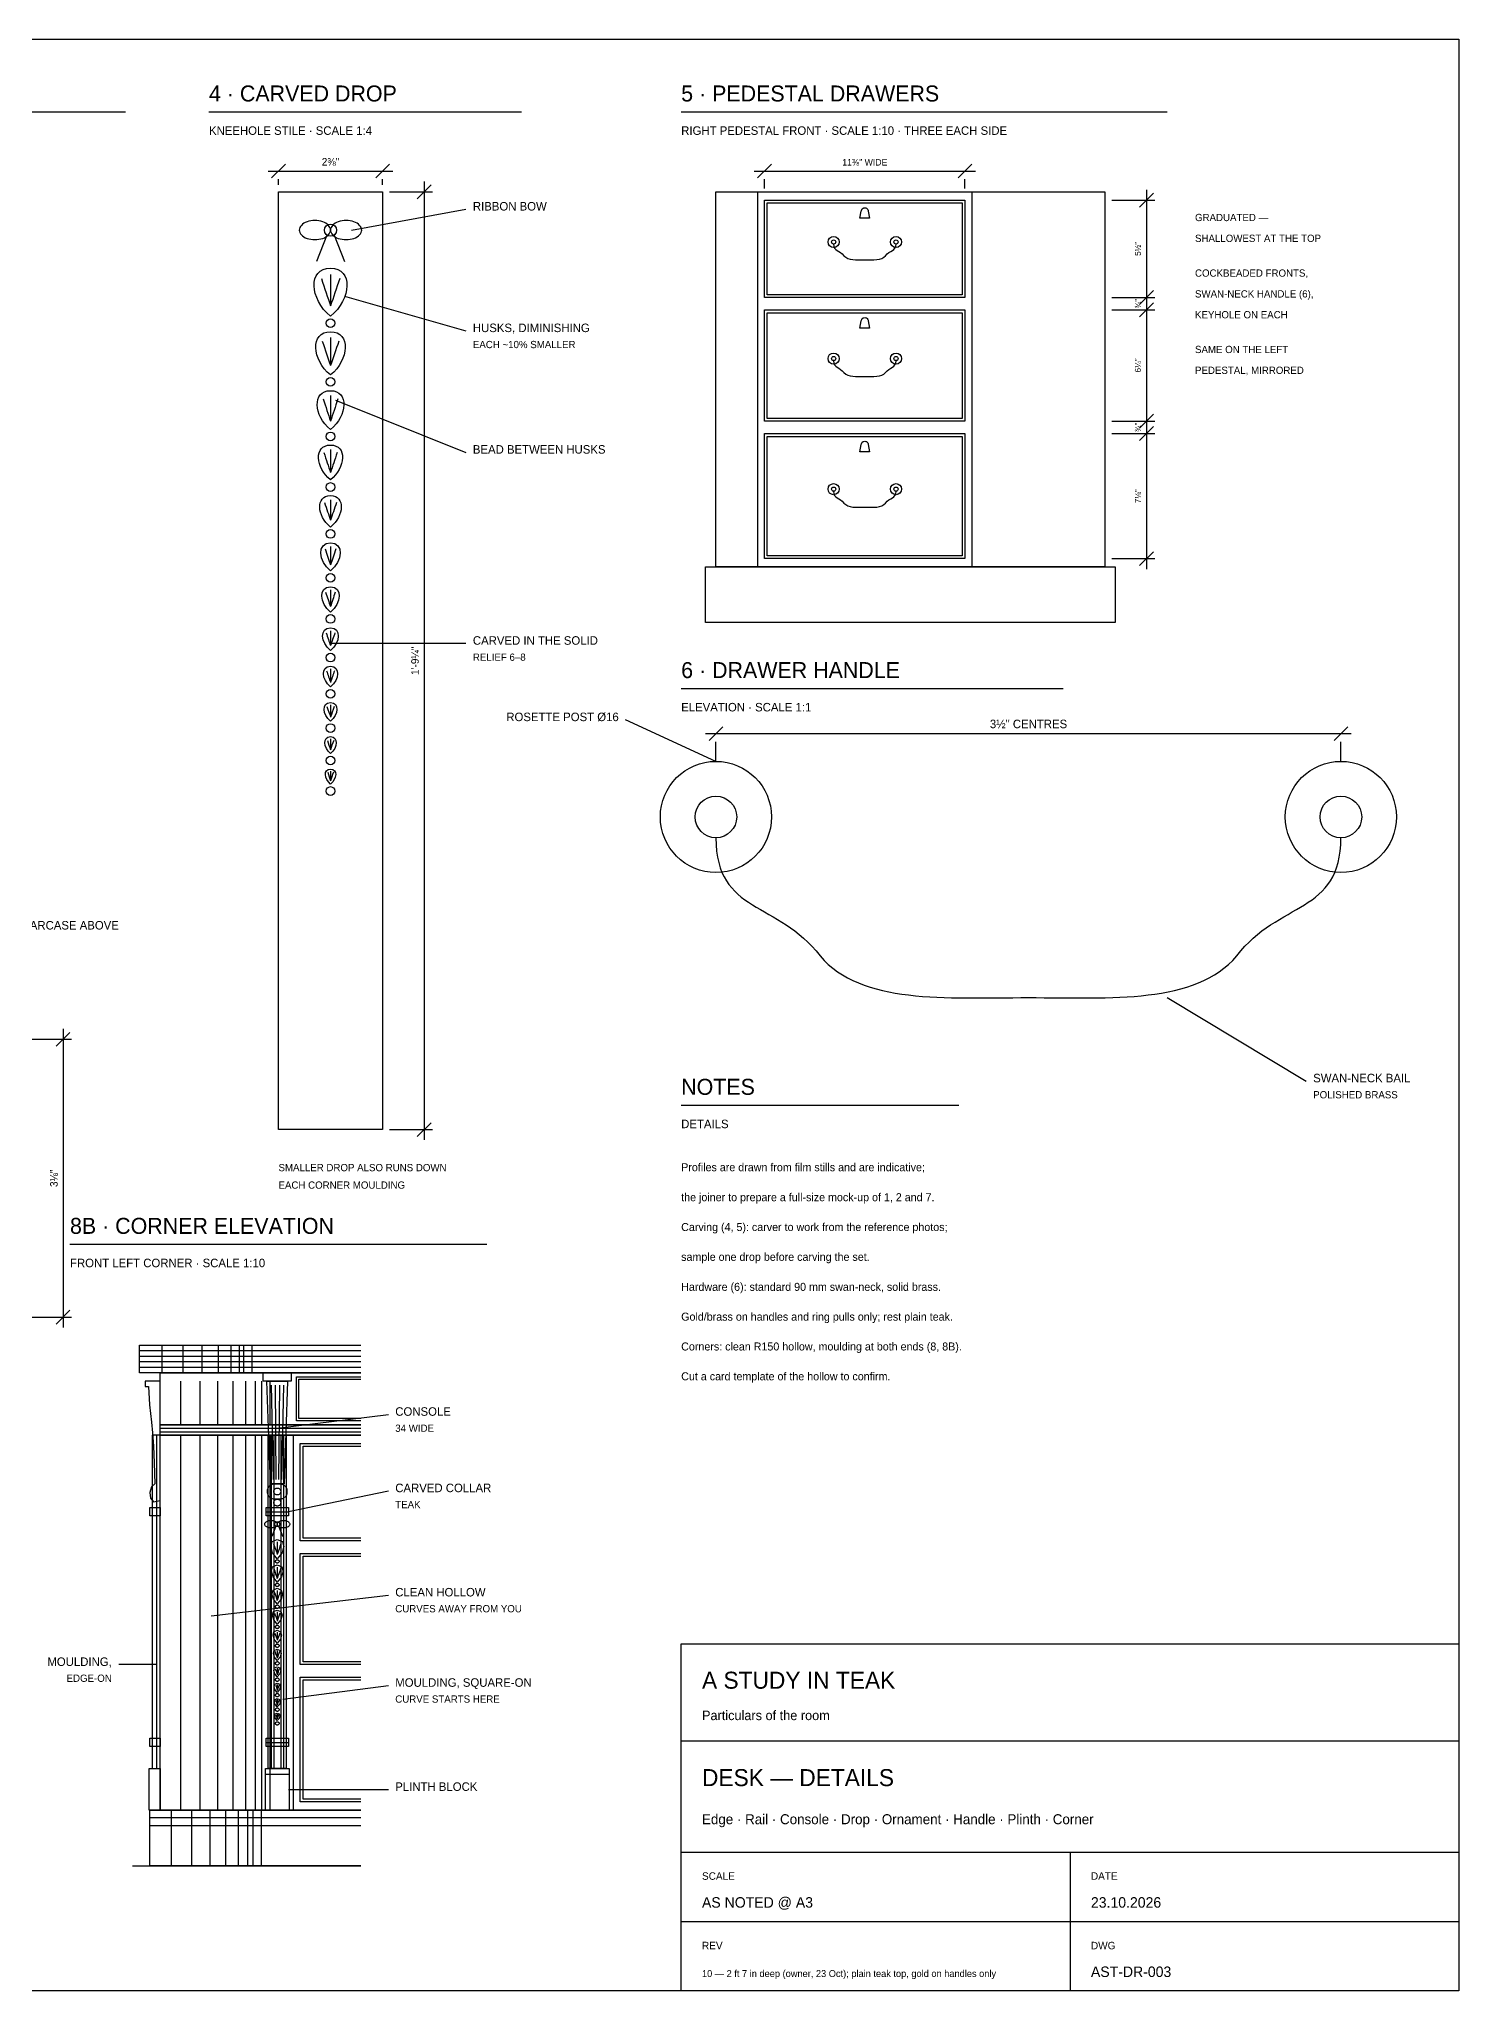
# Model space of a CAD drawing. Header units: inches. Extents: x 0.3 to 16.2, y 0.3 to 11.4.
# Drawn here: x 8.17 to 16.22, y 0.31 to 11.38 of the extents above; entities that cross this region are included whole.
import ezdxf
from ezdxf.enums import TextEntityAlignment as Align

# ---------------------------------------------------------------- set-up
doc = ezdxf.new("R2010")
doc.units = ezdxf.units.IN
doc.header["$LTSCALE"] = 0.009843
doc.header["$MEASUREMENT"] = 0
for name, color, linetype in [('DIMENSIONS', 1, 'Continuous'), ('GEOMETRY', 7, 'Continuous'), ('TEXT', 7, 'Continuous')]:
    doc.layers.add(name, color=color, linetype=linetype)

msp = doc.modelspace()

# ---------------------------------------------------------------- linework, layer by layer
at = {"layer": 'DIMENSIONS'}
for p, q in [((9.469, 10.63), (10.177, 10.63)), ((9.488, 10.591), (9.567, 10.669)), ((10.079, 10.591), (10.157, 10.669)), ((12.224, 10.63), (13.479, 10.63)), ((12.244, 10.591), (12.323, 10.669)), ((13.381, 10.591), (13.459, 10.669)), ((9.528, 10.551), (9.528, 10.583)), ((10.118, 10.551), (10.118, 10.583)), ((10.157, 10.512), (10.402, 10.512)), ((10.315, 10.472), (10.394, 10.551)), ((10.354, 10.571), (10.354, 5.138)), ((12.283, 10.531), (12.283, 10.583)), ((13.42, 10.531), (13.42, 10.583)), ((14.449, 10.524), (14.449, 8.374)), ((14.252, 10.465), (14.496, 10.465)), ((14.409, 10.425), (14.488, 10.504)), ((14.252, 9.913), (14.496, 9.913)), ((14.409, 9.874), (14.488, 9.953)), ((14.409, 9.803), (14.488, 9.882)), ((14.252, 9.843), (14.496, 9.843)), ((14.252, 9.213), (14.496, 9.213)), ((14.409, 9.173), (14.488, 9.252)), ((14.252, 9.142), (14.496, 9.142)), ((14.409, 9.102), (14.488, 9.181)), ((14.252, 8.433), (14.496, 8.433)), ((14.409, 8.394), (14.488, 8.472)), ((11.949, 7.441), (15.61, 7.441)), ((11.969, 7.402), (12.047, 7.48)), ((15.512, 7.402), (15.591, 7.48)), ((12.008, 7.283), (12.008, 7.394)), ((15.551, 7.283), (15.551, 7.394)), ((8.307, 5.768), (8.307, 4.075)), ((8.11, 5.709), (8.354, 5.709)), ((8.268, 5.669), (8.346, 5.748)), ((10.315, 5.157), (10.394, 5.236)), ((10.157, 5.197), (10.402, 5.197)), ((8.11, 4.134), (8.354, 4.134)), ((8.268, 4.094), (8.346, 4.173))]:
    msp.add_line(p, q, dxfattribs=at)
at = {"layer": 'GEOMETRY'}
for p, q in [((5.906, 10.965), (8.661, 10.965)), ((9.134, 10.965), (10.906, 10.965)), ((11.811, 10.965), (14.567, 10.965)), ((12.244, 10.512), (12.244, 8.386)), ((13.459, 10.512), (13.459, 8.386)), ((9.941, 10.295), (10.591, 10.413)), ((9.902, 9.921), (10.591, 9.724)), ((9.852, 9.331), (10.591, 9.035)), ((9.823, 7.953), (10.591, 7.953)), ((11.811, 7.697), (13.976, 7.697)), ((12.008, 7.283), (11.496, 7.52)), ((14.567, 5.945), (15.354, 5.472)), ((11.811, 5.335), (13.386, 5.335)), ((8.346, 4.547), (10.709, 4.547)), ((9.521, 3.504), (10.151, 3.583)), ((9.576, 3.031), (10.151, 3.15)), ((9.146, 2.441), (10.151, 2.559)), ((8.835, 2.165), (8.622, 2.165)), ((9.552, 1.969), (10.151, 2.047)), ((11.811, 1.732), (16.22, 1.732)), ((9.584, 1.457), (10.151, 1.457)), ((8.701, 1.024), (9.994, 1.024)), ((11.811, 1.102), (16.22, 1.102)), ((14.016, 1.102), (14.016, 0.315)), ((11.811, 0.709), (16.22, 0.709))]:
    msp.add_line(p, q, dxfattribs=at)
for points in [[(0.315, 11.378), (16.22, 11.378), (16.22, 0.315), (0.315, 0.315), (0.315, 11.378)], [(9.528, 10.512), (10.118, 10.512), (10.118, 5.197), (9.528, 5.197), (9.528, 10.512)], [(12.008, 10.512), (14.213, 10.512), (14.213, 8.386), (12.008, 8.386), (12.008, 10.512)], [(12.283, 10.465), (13.42, 10.465), (13.42, 9.913), (12.283, 9.913), (12.283, 10.465)], [(12.299, 10.449), (13.404, 10.449), (13.404, 9.929), (12.299, 9.929), (12.299, 10.449)], [(12.871, 10.402), (12.879, 10.362), (12.824, 10.362), (12.832, 10.402)], [(9.803, 10.266), (9.744, 10.118)], [(9.843, 10.266), (9.902, 10.118)], [(9.823, 10.043), (9.823, 9.866)], [(12.283, 9.843), (13.42, 9.843), (13.42, 9.213), (12.283, 9.213), (12.283, 9.843)], [(12.299, 9.827), (13.404, 9.827), (13.404, 9.228), (12.299, 9.228), (12.299, 9.827)], [(12.871, 9.78), (12.879, 9.74), (12.824, 9.74), (12.832, 9.78)], [(9.823, 9.687), (9.823, 9.527)], [(9.823, 9.357), (9.823, 9.213)], [(12.283, 9.142), (13.42, 9.142), (13.42, 8.433), (12.283, 8.433), (12.283, 9.142)], [(12.299, 9.126), (13.404, 9.126), (13.404, 8.449), (12.299, 8.449), (12.299, 9.126)], [(12.871, 9.079), (12.879, 9.039), (12.824, 9.039), (12.832, 9.079)], [(9.823, 9.051), (9.823, 8.922)], [(9.823, 8.767), (9.823, 8.651)], [(9.823, 8.502), (9.823, 8.398)], [(11.949, 8.386), (14.272, 8.386), (14.272, 8.071), (11.949, 8.071), (11.949, 8.386)], [(9.823, 8.256), (9.823, 8.161)], [(9.823, 8.024), (9.823, 7.94)], [(9.823, 7.808), (9.823, 7.731)], [(9.823, 7.604), (9.823, 7.535)], [(9.823, 7.411), (9.823, 7.349)], [(9.823, 7.229), (9.823, 7.174)], [(8.74, 3.976), (9.994, 3.976)], [(9.994, 3.819), (8.74, 3.819), (8.74, 3.976)], [(8.74, 3.945), (9.994, 3.945)], [(8.74, 3.913), (9.994, 3.913)], [(8.74, 3.882), (9.994, 3.882)], [(8.867, 3.976), (8.867, 3.819)], [(8.986, 3.976), (8.986, 3.819)], [(9.094, 3.976), (9.094, 3.819)], [(9.186, 3.976), (9.186, 3.819)], [(9.258, 3.976), (9.258, 3.819)], [(9.306, 3.976), (9.306, 3.819)], [(9.329, 3.976), (9.329, 3.819)], [(9.376, 3.976), (9.376, 3.819)], [(8.74, 3.85), (9.994, 3.85)], [(8.858, 3.772), (8.772, 3.772), (8.772, 3.74), (8.791, 3.74), (8.796, 3.637), (8.808, 3.538), (8.814, 3.478), (8.82, 3.402), (8.824, 3.308), (8.827, 3.189), (8.808, 3.172), (8.799, 3.141), (8.802, 3.108), (8.819, 3.087), (8.858, 3.094)], [(8.858, 3.819), (9.994, 3.819)], [(9.994, 3.524), (8.858, 3.524), (8.858, 3.819)], [(8.972, 3.772), (8.972, 3.524)], [(9.082, 3.772), (9.082, 3.524)], [(9.182, 3.772), (9.182, 3.524)], [(9.269, 3.772), (9.269, 3.524)], [(9.341, 3.772), (9.341, 3.524)], [(9.396, 3.772), (9.396, 3.524)], [(9.432, 3.772), (9.432, 3.524)], [(9.442, 3.819), (9.6, 3.819), (9.6, 3.772), (9.442, 3.772), (9.442, 3.819)], [(9.462, 3.772), (9.58, 3.772), (9.56, 3.189), (9.482, 3.189), (9.462, 3.772)], [(9.478, 3.772), (9.478, 3.524)], [(9.631, 3.795), (9.994, 3.795)], [(9.994, 3.547), (9.631, 3.547), (9.631, 3.795)], [(9.643, 3.783), (9.994, 3.783)], [(9.994, 3.559), (9.643, 3.559), (9.643, 3.783)], [(9.486, 3.748), (9.497, 3.213)], [(9.509, 3.748), (9.513, 3.213)], [(9.533, 3.748), (9.529, 3.213)], [(9.556, 3.748), (9.545, 3.213)], [(8.858, 3.465), (8.811, 3.465), (8.811, 1.575), (8.858, 1.575)], [(8.837, 3.465), (8.837, 1.575)], [(8.858, 3.524), (9.994, 3.524)], [(9.994, 3.465), (8.858, 3.465), (8.858, 3.524)], [(8.858, 3.504), (9.994, 3.504)], [(8.858, 3.484), (9.994, 3.484)], [(8.858, 3.465), (9.994, 3.465)], [(9.994, 1.339), (8.858, 1.339), (8.858, 3.465)], [(8.972, 3.465), (8.972, 1.339)], [(9.082, 3.465), (9.082, 1.339)], [(9.182, 3.465), (9.182, 1.339)], [(9.269, 3.465), (9.269, 1.339)], [(9.341, 3.465), (9.341, 1.339)], [(9.396, 3.465), (9.396, 1.339)], [(9.432, 3.465), (9.432, 1.339)], [(9.47, 3.465), (9.572, 3.465), (9.572, 1.575), (9.47, 1.575), (9.47, 3.465)], [(9.478, 3.465), (9.478, 1.339)], [(9.486, 3.465), (9.486, 1.575)], [(9.502, 3.465), (9.502, 1.575)], [(9.541, 3.465), (9.541, 1.575)], [(9.556, 3.465), (9.556, 1.575)], [(9.612, 3.465), (9.612, 1.339)], [(9.651, 3.417), (9.994, 3.417)], [(9.994, 2.866), (9.651, 2.866), (9.651, 3.417)], [(9.667, 3.402), (9.994, 3.402)], [(9.994, 2.882), (9.667, 2.882), (9.667, 3.402)], [(9.505, 3.189), (9.537, 3.189), (9.542, 3.189), (9.547, 3.188), (9.552, 3.186), (9.556, 3.184), (9.561, 3.181), (9.565, 3.177), (9.568, 3.174), (9.571, 3.169), (9.573, 3.165), (9.575, 3.16), (9.576, 3.155), (9.576, 3.15), (9.576, 3.142), (9.576, 3.137), (9.575, 3.132), (9.573, 3.127), (9.571, 3.122), (9.568, 3.118), (9.565, 3.114), (9.561, 3.111), (9.556, 3.108), (9.552, 3.105), (9.547, 3.104), (9.542, 3.103), (9.537, 3.102), (9.505, 3.102), (9.5, 3.103), (9.495, 3.104), (9.49, 3.105), (9.486, 3.108), (9.481, 3.111), (9.477, 3.114), (9.474, 3.118), (9.471, 3.122), (9.469, 3.127), (9.467, 3.132), (9.466, 3.137), (9.466, 3.142), (9.466, 3.15), (9.466, 3.155), (9.467, 3.16), (9.469, 3.165), (9.471, 3.169), (9.474, 3.174), (9.477, 3.177), (9.481, 3.181), (9.486, 3.184), (9.49, 3.186), (9.495, 3.188), (9.5, 3.189), (9.505, 3.189)], [(9.541, 3.146), (9.541, 3.143), (9.54, 3.141), (9.539, 3.138), (9.538, 3.136), (9.537, 3.134), (9.535, 3.132), (9.533, 3.13), (9.531, 3.129), (9.529, 3.127), (9.526, 3.127), (9.524, 3.126), (9.521, 3.126), (9.518, 3.126), (9.516, 3.127), (9.514, 3.127), (9.511, 3.129), (9.509, 3.13), (9.507, 3.132), (9.505, 3.134), (9.504, 3.136), (9.503, 3.138), (9.502, 3.141), (9.502, 3.143), (9.501, 3.146), (9.502, 3.148), (9.502, 3.151), (9.503, 3.153), (9.504, 3.156), (9.505, 3.158), (9.507, 3.16), (9.509, 3.161), (9.511, 3.163), (9.514, 3.164), (9.516, 3.165), (9.518, 3.165), (9.521, 3.165), (9.524, 3.165), (9.526, 3.165), (9.529, 3.164), (9.531, 3.163), (9.533, 3.161), (9.535, 3.16), (9.537, 3.158), (9.538, 3.156), (9.539, 3.153), (9.54, 3.151), (9.541, 3.148), (9.541, 3.146)], [(9.541, 3.083), (9.541, 3.08), (9.54, 3.078), (9.539, 3.075), (9.538, 3.073), (9.537, 3.071), (9.535, 3.069), (9.533, 3.067), (9.531, 3.066), (9.529, 3.064), (9.526, 3.064), (9.524, 3.063), (9.521, 3.063), (9.518, 3.063), (9.516, 3.064), (9.514, 3.064), (9.511, 3.066), (9.509, 3.067), (9.507, 3.069), (9.505, 3.071), (9.504, 3.073), (9.503, 3.075), (9.502, 3.078), (9.502, 3.08), (9.501, 3.083), (9.502, 3.085), (9.502, 3.088), (9.503, 3.09), (9.504, 3.093), (9.505, 3.095), (9.507, 3.097), (9.509, 3.098), (9.511, 3.1), (9.514, 3.101), (9.516, 3.102), (9.518, 3.102), (9.521, 3.102), (9.524, 3.102), (9.526, 3.102), (9.529, 3.101), (9.531, 3.1), (9.533, 3.098), (9.535, 3.097), (9.537, 3.095), (9.538, 3.093), (9.539, 3.09), (9.54, 3.088), (9.541, 3.085), (9.541, 3.083)], [(8.799, 3.055), (8.858, 3.055), (8.858, 3.008), (8.799, 3.008), (8.799, 3.055)], [(9.458, 3.055), (9.584, 3.055), (9.584, 3.008), (9.458, 3.008), (9.458, 3.055)], [(9.458, 3.031), (9.584, 3.031)], [(9.521, 2.961), (9.521, 2.958), (9.52, 2.955), (9.518, 2.952), (9.516, 2.95), (9.514, 2.947), (9.511, 2.945), (9.507, 2.943), (9.503, 2.942), (9.499, 2.941), (9.495, 2.94), (9.49, 2.939), (9.486, 2.939), (9.481, 2.939), (9.476, 2.94), (9.472, 2.941), (9.468, 2.942), (9.464, 2.943), (9.461, 2.945), (9.458, 2.947), (9.455, 2.95), (9.453, 2.952), (9.451, 2.955), (9.451, 2.958), (9.45, 2.961), (9.451, 2.963), (9.451, 2.966), (9.453, 2.969), (9.455, 2.971), (9.458, 2.974), (9.461, 2.976), (9.464, 2.978), (9.468, 2.979), (9.472, 2.981), (9.476, 2.982), (9.481, 2.982), (9.486, 2.982), (9.49, 2.982), (9.495, 2.982), (9.499, 2.981), (9.503, 2.979), (9.507, 2.978), (9.511, 2.976), (9.514, 2.974), (9.516, 2.971), (9.518, 2.969), (9.52, 2.966), (9.521, 2.963), (9.521, 2.961)], [(9.513, 2.949), (9.49, 2.89)], [(9.535, 2.961), (9.535, 2.959), (9.534, 2.957), (9.534, 2.955), (9.533, 2.954), (9.532, 2.952), (9.531, 2.951), (9.529, 2.95), (9.528, 2.949), (9.526, 2.948), (9.525, 2.947), (9.523, 2.947), (9.521, 2.947), (9.519, 2.947), (9.517, 2.947), (9.516, 2.948), (9.514, 2.949), (9.513, 2.95), (9.511, 2.951), (9.51, 2.952), (9.509, 2.954), (9.508, 2.955), (9.508, 2.957), (9.507, 2.959), (9.507, 2.961), (9.507, 2.962), (9.508, 2.964), (9.508, 2.966), (9.509, 2.968), (9.51, 2.969), (9.511, 2.97), (9.513, 2.972), (9.514, 2.973), (9.516, 2.973), (9.517, 2.974), (9.519, 2.974), (9.521, 2.974), (9.523, 2.974), (9.525, 2.974), (9.526, 2.973), (9.528, 2.973), (9.529, 2.972), (9.531, 2.97), (9.532, 2.969), (9.533, 2.968), (9.534, 2.966), (9.534, 2.964), (9.535, 2.962), (9.535, 2.961)], [(9.592, 2.961), (9.592, 2.958), (9.591, 2.955), (9.589, 2.952), (9.587, 2.95), (9.585, 2.947), (9.582, 2.945), (9.578, 2.943), (9.574, 2.942), (9.57, 2.941), (9.566, 2.94), (9.561, 2.939), (9.556, 2.939), (9.552, 2.939), (9.547, 2.94), (9.543, 2.941), (9.539, 2.942), (9.535, 2.943), (9.531, 2.945), (9.528, 2.947), (9.526, 2.95), (9.524, 2.952), (9.522, 2.955), (9.521, 2.958), (9.521, 2.961), (9.521, 2.963), (9.522, 2.966), (9.524, 2.969), (9.526, 2.971), (9.528, 2.974), (9.531, 2.976), (9.535, 2.978), (9.539, 2.979), (9.543, 2.981), (9.547, 2.982), (9.552, 2.982), (9.556, 2.982), (9.561, 2.982), (9.566, 2.982), (9.57, 2.981), (9.574, 2.979), (9.578, 2.978), (9.582, 2.976), (9.585, 2.974), (9.587, 2.971), (9.589, 2.969), (9.591, 2.966), (9.592, 2.963), (9.592, 2.961)], [(9.529, 2.949), (9.553, 2.89)], [(9.521, 2.874), (9.55, 2.862), (9.558, 2.834), (9.548, 2.798), (9.521, 2.765), (9.494, 2.798), (9.484, 2.834), (9.492, 2.862), (9.521, 2.874)], [(9.5, 2.85), (9.506, 2.834), (9.511, 2.819), (9.516, 2.803), (9.521, 2.789)], [(9.521, 2.86), (9.521, 2.789)], [(9.542, 2.85), (9.536, 2.834), (9.531, 2.819), (9.526, 2.803), (9.521, 2.789)], [(9.651, 2.795), (9.994, 2.795)], [(9.994, 2.165), (9.651, 2.165), (9.651, 2.795)], [(9.667, 2.78), (9.994, 2.78)], [(9.994, 2.181), (9.667, 2.181), (9.667, 2.78)], [(9.521, 2.73), (9.547, 2.719), (9.555, 2.694), (9.546, 2.662), (9.521, 2.632), (9.497, 2.662), (9.488, 2.694), (9.495, 2.719), (9.521, 2.73)], [(9.502, 2.709), (9.507, 2.694), (9.512, 2.68), (9.517, 2.666), (9.521, 2.653)], [(9.531, 2.75), (9.531, 2.748), (9.531, 2.747), (9.53, 2.746), (9.53, 2.745), (9.529, 2.744), (9.528, 2.743), (9.527, 2.742), (9.526, 2.741), (9.525, 2.741), (9.524, 2.74), (9.522, 2.74), (9.521, 2.74), (9.52, 2.74), (9.519, 2.74), (9.517, 2.741), (9.516, 2.741), (9.515, 2.742), (9.514, 2.743), (9.513, 2.744), (9.513, 2.745), (9.512, 2.746), (9.512, 2.747), (9.511, 2.748), (9.511, 2.75), (9.511, 2.751), (9.512, 2.752), (9.512, 2.753), (9.513, 2.755), (9.513, 2.756), (9.514, 2.757), (9.515, 2.757), (9.516, 2.758), (9.517, 2.759), (9.519, 2.759), (9.52, 2.759), (9.521, 2.759), (9.522, 2.759), (9.524, 2.759), (9.525, 2.759), (9.526, 2.758), (9.527, 2.757), (9.528, 2.757), (9.529, 2.756), (9.53, 2.755), (9.53, 2.753), (9.531, 2.752), (9.531, 2.751), (9.531, 2.75)], [(9.521, 2.717), (9.521, 2.653)], [(9.54, 2.709), (9.535, 2.694), (9.53, 2.68), (9.525, 2.666), (9.521, 2.653)], [(9.521, 2.597), (9.544, 2.587), (9.551, 2.564), (9.543, 2.535), (9.521, 2.509), (9.499, 2.535), (9.491, 2.564), (9.498, 2.587), (9.521, 2.597)], [(9.504, 2.578), (9.509, 2.564), (9.513, 2.552), (9.517, 2.54), (9.521, 2.528)], [(9.531, 2.616), (9.531, 2.615), (9.531, 2.614), (9.53, 2.613), (9.53, 2.611), (9.529, 2.61), (9.528, 2.609), (9.527, 2.609), (9.526, 2.608), (9.525, 2.607), (9.524, 2.607), (9.522, 2.607), (9.521, 2.607), (9.52, 2.607), (9.519, 2.607), (9.517, 2.607), (9.516, 2.608), (9.515, 2.609), (9.514, 2.609), (9.513, 2.61), (9.513, 2.611), (9.512, 2.613), (9.512, 2.614), (9.511, 2.615), (9.511, 2.616), (9.511, 2.618), (9.512, 2.619), (9.512, 2.62), (9.513, 2.621), (9.513, 2.622), (9.514, 2.623), (9.515, 2.624), (9.516, 2.625), (9.517, 2.625), (9.519, 2.626), (9.52, 2.626), (9.521, 2.626), (9.522, 2.626), (9.524, 2.626), (9.525, 2.625), (9.526, 2.625), (9.527, 2.624), (9.528, 2.623), (9.529, 2.622), (9.53, 2.621), (9.53, 2.62), (9.531, 2.619), (9.531, 2.618), (9.531, 2.616)], [(9.521, 2.585), (9.521, 2.528)], [(9.538, 2.578), (9.533, 2.564), (9.529, 2.552), (9.525, 2.54), (9.521, 2.528)], [(9.521, 2.473), (9.542, 2.465), (9.548, 2.444), (9.541, 2.418), (9.521, 2.394), (9.501, 2.418), (9.494, 2.444), (9.5, 2.465), (9.521, 2.473)], [(9.506, 2.456), (9.51, 2.444), (9.514, 2.433), (9.518, 2.422), (9.521, 2.411)], [(9.531, 2.493), (9.531, 2.492), (9.531, 2.49), (9.53, 2.489), (9.53, 2.488), (9.529, 2.487), (9.528, 2.486), (9.527, 2.485), (9.526, 2.484), (9.525, 2.484), (9.524, 2.483), (9.522, 2.483), (9.521, 2.483), (9.52, 2.483), (9.519, 2.483), (9.517, 2.484), (9.516, 2.484), (9.515, 2.485), (9.514, 2.486), (9.513, 2.487), (9.513, 2.488), (9.512, 2.489), (9.512, 2.49), (9.511, 2.492), (9.511, 2.493), (9.511, 2.494), (9.512, 2.495), (9.512, 2.497), (9.513, 2.498), (9.513, 2.499), (9.514, 2.5), (9.515, 2.501), (9.516, 2.501), (9.517, 2.502), (9.519, 2.502), (9.52, 2.503), (9.521, 2.503), (9.522, 2.503), (9.524, 2.502), (9.525, 2.502), (9.526, 2.501), (9.527, 2.501), (9.528, 2.5), (9.529, 2.499), (9.53, 2.498), (9.53, 2.497), (9.531, 2.495), (9.531, 2.494), (9.531, 2.493)], [(9.521, 2.463), (9.521, 2.411)], [(9.536, 2.456), (9.532, 2.444), (9.528, 2.433), (9.525, 2.422), (9.521, 2.411)], [(9.521, 2.359), (9.54, 2.351), (9.545, 2.332), (9.539, 2.309), (9.521, 2.287), (9.503, 2.309), (9.497, 2.332), (9.502, 2.351), (9.521, 2.359)], [(9.507, 2.343), (9.511, 2.332), (9.515, 2.322), (9.518, 2.312), (9.521, 2.303)], [(9.531, 2.378), (9.531, 2.377), (9.531, 2.376), (9.53, 2.375), (9.53, 2.373), (9.529, 2.372), (9.528, 2.371), (9.527, 2.37), (9.526, 2.37), (9.525, 2.369), (9.524, 2.369), (9.522, 2.369), (9.521, 2.368), (9.52, 2.369), (9.519, 2.369), (9.517, 2.369), (9.516, 2.37), (9.515, 2.37), (9.514, 2.371), (9.513, 2.372), (9.513, 2.373), (9.512, 2.375), (9.512, 2.376), (9.511, 2.377), (9.511, 2.378), (9.511, 2.38), (9.512, 2.381), (9.512, 2.382), (9.513, 2.383), (9.513, 2.384), (9.514, 2.385), (9.515, 2.386), (9.516, 2.387), (9.517, 2.387), (9.519, 2.388), (9.52, 2.388), (9.521, 2.388), (9.522, 2.388), (9.524, 2.388), (9.525, 2.387), (9.526, 2.387), (9.527, 2.386), (9.528, 2.385), (9.529, 2.384), (9.53, 2.383), (9.53, 2.382), (9.531, 2.381), (9.531, 2.38), (9.531, 2.378)], [(9.521, 2.349), (9.521, 2.303)], [(9.535, 2.343), (9.531, 2.332), (9.528, 2.322), (9.524, 2.312), (9.521, 2.303)], [(9.521, 2.252), (9.538, 2.245), (9.543, 2.228), (9.537, 2.207), (9.521, 2.188), (9.505, 2.207), (9.499, 2.228), (9.504, 2.245), (9.521, 2.252)], [(9.509, 2.238), (9.512, 2.228), (9.515, 2.219), (9.518, 2.21), (9.521, 2.202)], [(9.531, 2.272), (9.531, 2.27), (9.531, 2.269), (9.53, 2.268), (9.53, 2.267), (9.529, 2.266), (9.528, 2.265), (9.527, 2.264), (9.526, 2.263), (9.525, 2.262), (9.524, 2.262), (9.522, 2.262), (9.521, 2.262), (9.52, 2.262), (9.519, 2.262), (9.517, 2.262), (9.516, 2.263), (9.515, 2.264), (9.514, 2.265), (9.513, 2.266), (9.513, 2.267), (9.512, 2.268), (9.512, 2.269), (9.511, 2.27), (9.511, 2.272), (9.511, 2.273), (9.512, 2.274), (9.512, 2.275), (9.513, 2.276), (9.513, 2.278), (9.514, 2.279), (9.515, 2.279), (9.516, 2.28), (9.517, 2.281), (9.519, 2.281), (9.52, 2.281), (9.521, 2.281), (9.522, 2.281), (9.524, 2.281), (9.525, 2.281), (9.526, 2.28), (9.527, 2.279), (9.528, 2.279), (9.529, 2.278), (9.53, 2.276), (9.53, 2.275), (9.531, 2.274), (9.531, 2.273), (9.531, 2.272)], [(9.521, 2.244), (9.521, 2.202)], [(9.533, 2.238), (9.53, 2.228), (9.527, 2.219), (9.524, 2.21), (9.521, 2.202)], [(11.811, 2.283), (16.22, 2.283), (16.22, 0.315), (11.811, 0.315), (11.811, 2.283)], [(9.521, 2.152), (9.536, 2.146), (9.541, 2.131), (9.536, 2.112), (9.521, 2.095), (9.507, 2.112), (9.501, 2.131), (9.506, 2.146), (9.521, 2.152)], [(9.51, 2.14), (9.513, 2.131), (9.516, 2.123), (9.518, 2.115), (9.521, 2.107)], [(9.531, 2.172), (9.531, 2.171), (9.531, 2.169), (9.53, 2.168), (9.53, 2.167), (9.529, 2.166), (9.528, 2.165), (9.527, 2.164), (9.526, 2.163), (9.525, 2.163), (9.524, 2.162), (9.522, 2.162), (9.521, 2.162), (9.52, 2.162), (9.519, 2.162), (9.517, 2.163), (9.516, 2.163), (9.515, 2.164), (9.514, 2.165), (9.513, 2.166), (9.513, 2.167), (9.512, 2.168), (9.512, 2.169), (9.511, 2.171), (9.511, 2.172), (9.511, 2.173), (9.512, 2.175), (9.512, 2.176), (9.513, 2.177), (9.513, 2.178), (9.514, 2.179), (9.515, 2.18), (9.516, 2.18), (9.517, 2.181), (9.519, 2.181), (9.52, 2.182), (9.521, 2.182), (9.522, 2.182), (9.524, 2.181), (9.525, 2.181), (9.526, 2.18), (9.527, 2.18), (9.528, 2.179), (9.529, 2.178), (9.53, 2.177), (9.53, 2.176), (9.531, 2.175), (9.531, 2.173), (9.531, 2.172)], [(9.521, 2.145), (9.521, 2.107)], [(9.532, 2.14), (9.529, 2.131), (9.526, 2.123), (9.524, 2.115), (9.521, 2.107)], [(9.521, 2.059), (9.535, 2.054), (9.539, 2.04), (9.534, 2.023), (9.521, 2.007), (9.508, 2.023), (9.503, 2.04), (9.507, 2.054), (9.521, 2.059)], [(9.531, 2.079), (9.531, 2.077), (9.531, 2.076), (9.53, 2.075), (9.53, 2.074), (9.529, 2.073), (9.528, 2.072), (9.527, 2.071), (9.526, 2.07), (9.525, 2.07), (9.524, 2.069), (9.522, 2.069), (9.521, 2.069), (9.52, 2.069), (9.519, 2.069), (9.517, 2.07), (9.516, 2.07), (9.515, 2.071), (9.514, 2.072), (9.513, 2.073), (9.513, 2.074), (9.512, 2.075), (9.512, 2.076), (9.511, 2.077), (9.511, 2.079), (9.511, 2.08), (9.512, 2.081), (9.512, 2.083), (9.513, 2.084), (9.513, 2.085), (9.514, 2.086), (9.515, 2.087), (9.516, 2.087), (9.517, 2.088), (9.519, 2.088), (9.52, 2.089), (9.521, 2.089), (9.522, 2.089), (9.524, 2.088), (9.525, 2.088), (9.526, 2.087), (9.527, 2.087), (9.528, 2.086), (9.529, 2.085), (9.53, 2.084), (9.53, 2.083), (9.531, 2.081), (9.531, 2.08), (9.531, 2.079)], [(9.511, 2.048), (9.514, 2.04), (9.516, 2.033), (9.519, 2.025), (9.521, 2.018)], [(9.531, 1.991), (9.531, 1.99), (9.531, 1.989), (9.53, 1.988), (9.53, 1.986), (9.529, 1.985), (9.528, 1.984), (9.527, 1.984), (9.526, 1.983), (9.525, 1.982), (9.524, 1.982), (9.522, 1.982), (9.521, 1.982), (9.52, 1.982), (9.519, 1.982), (9.517, 1.982), (9.516, 1.983), (9.515, 1.984), (9.514, 1.984), (9.513, 1.985), (9.513, 1.986), (9.512, 1.988), (9.512, 1.989), (9.511, 1.99), (9.511, 1.991), (9.511, 1.993), (9.512, 1.994), (9.512, 1.995), (9.513, 1.996), (9.513, 1.997), (9.514, 1.998), (9.515, 1.999), (9.516, 2), (9.517, 2), (9.519, 2.001), (9.52, 2.001), (9.521, 2.001), (9.522, 2.001), (9.524, 2.001), (9.525, 2), (9.526, 2), (9.527, 1.999), (9.528, 1.998), (9.529, 1.997), (9.53, 1.996), (9.53, 1.995), (9.531, 1.994), (9.531, 1.993), (9.531, 1.991)], [(9.521, 2.052), (9.521, 2.018)], [(9.531, 2.048), (9.528, 2.04), (9.526, 2.033), (9.523, 2.025), (9.521, 2.018)], [(9.651, 2.094), (9.994, 2.094)], [(9.994, 1.386), (9.651, 1.386), (9.651, 2.094)], [(9.667, 2.079), (9.994, 2.079)], [(9.994, 1.402), (9.667, 1.402), (9.667, 2.079)], [(9.521, 1.972), (9.533, 1.967), (9.537, 1.954), (9.533, 1.939), (9.521, 1.925), (9.509, 1.939), (9.505, 1.954), (9.509, 1.967), (9.521, 1.972)], [(9.521, 1.889), (9.532, 1.885), (9.535, 1.874), (9.532, 1.86), (9.521, 1.847), (9.511, 1.86), (9.507, 1.874), (9.51, 1.885), (9.521, 1.889)], [(9.531, 1.909), (9.531, 1.908), (9.531, 1.907), (9.53, 1.905), (9.53, 1.904), (9.529, 1.903), (9.528, 1.902), (9.527, 1.901), (9.526, 1.901), (9.525, 1.9), (9.524, 1.9), (9.522, 1.899), (9.521, 1.899), (9.52, 1.899), (9.519, 1.9), (9.517, 1.9), (9.516, 1.901), (9.515, 1.901), (9.514, 1.902), (9.513, 1.903), (9.513, 1.904), (9.512, 1.905), (9.512, 1.907), (9.511, 1.908), (9.511, 1.909), (9.511, 1.91), (9.512, 1.912), (9.512, 1.913), (9.513, 1.914), (9.513, 1.915), (9.514, 1.916), (9.515, 1.917), (9.516, 1.918), (9.517, 1.918), (9.519, 1.919), (9.52, 1.919), (9.521, 1.919), (9.522, 1.919), (9.524, 1.919), (9.525, 1.918), (9.526, 1.918), (9.527, 1.917), (9.528, 1.916), (9.529, 1.915), (9.53, 1.914), (9.53, 1.913), (9.531, 1.912), (9.531, 1.91), (9.531, 1.909)], [(9.512, 1.962), (9.515, 1.955), (9.517, 1.948), (9.519, 1.941), (9.521, 1.935)], [(9.521, 1.966), (9.521, 1.935)], [(9.53, 1.962), (9.528, 1.955), (9.525, 1.948), (9.523, 1.941), (9.521, 1.935)], [(9.521, 1.884), (9.521, 1.857)], [(9.531, 1.832), (9.531, 1.83), (9.531, 1.829), (9.53, 1.828), (9.53, 1.827), (9.529, 1.826), (9.528, 1.825), (9.527, 1.824), (9.526, 1.823), (9.525, 1.823), (9.524, 1.822), (9.522, 1.822), (9.521, 1.822), (9.52, 1.822), (9.519, 1.822), (9.517, 1.823), (9.516, 1.823), (9.515, 1.824), (9.514, 1.825), (9.513, 1.826), (9.513, 1.827), (9.512, 1.828), (9.512, 1.829), (9.511, 1.83), (9.511, 1.832), (9.511, 1.833), (9.512, 1.834), (9.512, 1.835), (9.513, 1.837), (9.513, 1.838), (9.514, 1.839), (9.515, 1.839), (9.516, 1.84), (9.517, 1.841), (9.519, 1.841), (9.52, 1.841), (9.521, 1.841), (9.522, 1.841), (9.524, 1.841), (9.525, 1.841), (9.526, 1.84), (9.527, 1.839), (9.528, 1.839), (9.529, 1.838), (9.53, 1.837), (9.53, 1.835), (9.531, 1.834), (9.531, 1.833), (9.531, 1.832)], [(9.513, 1.88), (9.515, 1.874), (9.517, 1.868), (9.519, 1.862), (9.521, 1.857)], [(9.529, 1.88), (9.527, 1.874), (9.525, 1.868), (9.523, 1.862), (9.521, 1.857)], [(8.799, 1.748), (8.858, 1.748), (8.858, 1.701), (8.799, 1.701), (8.799, 1.748)], [(9.458, 1.748), (9.584, 1.748), (9.584, 1.701), (9.458, 1.701), (9.458, 1.748)], [(9.458, 1.724), (9.584, 1.724)], [(8.795, 1.575), (8.858, 1.575), (8.858, 1.339), (8.795, 1.339), (8.795, 1.575)], [(9.454, 1.575), (9.588, 1.575), (9.588, 1.339), (9.454, 1.339), (9.454, 1.575)], [(9.454, 1.543), (9.588, 1.543)], [(8.799, 1.339), (9.994, 1.339)], [(9.994, 1.024), (8.799, 1.024), (8.799, 1.339)], [(8.919, 1.339), (8.919, 1.024)], [(9.034, 1.339), (9.034, 1.024)], [(9.138, 1.339), (9.138, 1.024)], [(9.228, 1.339), (9.228, 1.024)], [(9.3, 1.339), (9.3, 1.024)], [(9.352, 1.339), (9.352, 1.024)], [(9.382, 1.339), (9.382, 1.024)], [(9.429, 1.339), (9.429, 1.024)], [(8.799, 1.299), (9.994, 1.299)], [(8.799, 1.252), (9.994, 1.252)]]:
    msp.add_lwpolyline(points, dxfattribs=at)
for centre, radius in [((9.823, 10.295), 0.0344), ((12.675, 10.228), 0.0315), ((12.675, 10.228), 0.0118), ((13.029, 10.228), 0.0315), ((13.029, 10.228), 0.0118), ((9.823, 9.768), 0.0246), ((12.675, 9.567), 0.0315), ((12.675, 9.567), 0.0118), ((13.029, 9.567), 0.0315), ((13.029, 9.567), 0.0118), ((9.823, 9.435), 0.0246), ((9.823, 9.126), 0.0246), ((9.823, 8.839), 0.0246), ((12.675, 8.827), 0.0315), ((13.029, 8.827), 0.0315), ((12.675, 8.827), 0.0118), ((13.029, 8.827), 0.0118), ((9.823, 8.573), 0.0246), ((9.823, 8.324), 0.0246), ((9.823, 8.091), 0.0246), ((9.823, 7.872), 0.0246), ((9.823, 7.667), 0.0246), ((9.823, 7.473), 0.0246), ((9.823, 7.289), 0.0246), ((12.008, 6.969), 0.315), ((15.551, 6.969), 0.315), ((9.823, 7.116), 0.0246), ((12.008, 6.969), 0.118), ((15.551, 6.969), 0.118)]:
    msp.add_circle(centre, radius, dxfattribs=at)
for points, knots in [([(12.832, 10.402), (12.832, 10.405), (12.833, 10.408), (12.835, 10.411), (12.836, 10.414), (12.839, 10.417), (12.842, 10.419), (12.845, 10.42), (12.848, 10.421), (12.852, 10.421), (12.855, 10.421), (12.859, 10.42), (12.862, 10.419), (12.865, 10.417), (12.867, 10.414), (12.869, 10.411), (12.87, 10.408), (12.871, 10.405), (12.871, 10.402)], [0, 0, 0, 0, 1, 1, 1, 2, 2, 2, 3, 3, 3, 4, 4, 4, 5, 5, 5, 6, 6, 6, 6]), ([(9.823, 10.295), (9.823, 10.286), (9.819, 10.276), (9.811, 10.268), (9.803, 10.26), (9.792, 10.253), (9.779, 10.248), (9.765, 10.244), (9.75, 10.241), (9.734, 10.241), (9.719, 10.241), (9.703, 10.244), (9.69, 10.248), (9.676, 10.253), (9.665, 10.26), (9.658, 10.268), (9.65, 10.276), (9.646, 10.286), (9.646, 10.295), (9.646, 10.305), (9.65, 10.314), (9.658, 10.322), (9.665, 10.331), (9.676, 10.337), (9.69, 10.342), (9.703, 10.347), (9.719, 10.349), (9.734, 10.349), (9.75, 10.349), (9.765, 10.347), (9.779, 10.342), (9.792, 10.337), (9.803, 10.331), (9.811, 10.322), (9.819, 10.314), (9.823, 10.305), (9.823, 10.295)], [0, 0, 0, 0, 1, 1, 1, 2, 2, 2, 3, 3, 3, 4, 4, 4, 5, 5, 5, 6, 6, 6, 7, 7, 7, 8, 8, 8, 9, 9, 9, 10, 10, 10, 11, 11, 11, 12, 12, 12, 12]), ([(10, 10.295), (10, 10.286), (9.996, 10.276), (9.988, 10.268), (9.98, 10.26), (9.969, 10.253), (9.956, 10.248), (9.942, 10.244), (9.927, 10.241), (9.911, 10.241), (9.896, 10.241), (9.881, 10.244), (9.867, 10.248), (9.854, 10.253), (9.842, 10.26), (9.835, 10.268), (9.827, 10.276), (9.823, 10.286), (9.823, 10.295), (9.823, 10.305), (9.827, 10.314), (9.835, 10.322), (9.842, 10.331), (9.854, 10.337), (9.867, 10.342), (9.881, 10.347), (9.896, 10.349), (9.911, 10.349), (9.927, 10.349), (9.942, 10.347), (9.956, 10.342), (9.969, 10.337), (9.98, 10.331), (9.988, 10.322), (9.996, 10.314), (10, 10.305), (10, 10.295)], [0, 0, 0, 0, 1, 1, 1, 2, 2, 2, 3, 3, 3, 4, 4, 4, 5, 5, 5, 6, 6, 6, 7, 7, 7, 8, 8, 8, 9, 9, 9, 10, 10, 10, 11, 11, 11, 12, 12, 12, 12]), ([(12.734, 10.15), (12.757, 10.122), (12.804, 10.126), (12.852, 10.126), (12.899, 10.126), (12.946, 10.122), (12.97, 10.15)], [0, 0, 0, 0, 1, 1, 1, 2, 2, 2, 2]), ([(12.832, 9.78), (12.832, 9.783), (12.833, 9.786), (12.835, 9.789), (12.836, 9.792), (12.839, 9.795), (12.842, 9.797), (12.845, 9.798), (12.848, 9.799), (12.852, 9.799), (12.855, 9.799), (12.859, 9.798), (12.862, 9.797), (12.865, 9.795), (12.867, 9.792), (12.869, 9.789), (12.87, 9.786), (12.871, 9.783), (12.871, 9.78)], [0, 0, 0, 0, 1, 1, 1, 2, 2, 2, 3, 3, 3, 4, 4, 4, 5, 5, 5, 6, 6, 6, 6]), ([(12.734, 9.488), (12.757, 9.461), (12.804, 9.465), (12.852, 9.465), (12.899, 9.465), (12.946, 9.461), (12.97, 9.488)], [0, 0, 0, 0, 1, 1, 1, 2, 2, 2, 2]), ([(12.832, 9.079), (12.832, 9.082), (12.833, 9.086), (12.835, 9.089), (12.836, 9.092), (12.839, 9.094), (12.842, 9.096), (12.845, 9.098), (12.848, 9.098), (12.852, 9.098), (12.855, 9.098), (12.859, 9.098), (12.862, 9.096), (12.865, 9.094), (12.867, 9.092), (12.869, 9.089), (12.87, 9.086), (12.871, 9.082), (12.871, 9.079)], [0, 0, 0, 0, 1, 1, 1, 2, 2, 2, 3, 3, 3, 4, 4, 4, 5, 5, 5, 6, 6, 6, 6]), ([(12.734, 8.748), (12.757, 8.72), (12.804, 8.724), (12.852, 8.724), (12.899, 8.724), (12.946, 8.72), (12.97, 8.748)], [0, 0, 0, 0, 1, 1, 1, 2, 2, 2, 2]), ([(12.598, 6.181), (12.835, 5.906), (13.307, 5.945), (13.78, 5.945), (14.252, 5.945), (14.724, 5.906), (14.961, 6.181)], [0, 0, 0, 0, 1, 1, 1, 2, 2, 2, 2])]:
    msp.add_open_spline(points, degree=3, knots=knots, dxfattribs=at)
for points in [[(12.675, 10.217), (12.675, 10.173), (12.71, 10.181), (12.734, 10.15)], [(12.97, 10.15), (12.993, 10.181), (13.029, 10.173), (13.029, 10.217)], [(9.823, 9.807), (9.705, 9.902), (9.693, 10.079), (9.823, 10.079)], [(9.823, 10.079), (9.953, 10.079), (9.941, 9.902), (9.823, 9.807)], [(9.771, 10.02), (9.79, 9.965), (9.807, 9.913), (9.823, 9.866)], [(9.875, 10.02), (9.856, 9.965), (9.839, 9.913), (9.823, 9.866)], [(9.823, 9.474), (9.717, 9.559), (9.706, 9.719), (9.823, 9.719)], [(9.776, 9.665), (9.793, 9.616), (9.809, 9.57), (9.823, 9.527)], [(9.823, 9.719), (9.94, 9.719), (9.929, 9.559), (9.823, 9.474)], [(9.87, 9.665), (9.853, 9.616), (9.837, 9.57), (9.823, 9.527)], [(12.675, 9.555), (12.675, 9.512), (12.71, 9.52), (12.734, 9.488)], [(12.97, 9.488), (12.993, 9.52), (13.029, 9.512), (13.029, 9.555)], [(9.823, 9.165), (9.727, 9.242), (9.718, 9.385), (9.823, 9.385)], [(9.781, 9.338), (9.796, 9.293), (9.81, 9.251), (9.823, 9.213)], [(9.823, 9.385), (9.928, 9.385), (9.919, 9.242), (9.823, 9.165)], [(9.865, 9.338), (9.85, 9.293), (9.836, 9.251), (9.823, 9.213)], [(9.823, 8.879), (9.737, 8.948), (9.728, 9.077), (9.823, 9.077)], [(9.823, 9.077), (9.918, 9.077), (9.909, 8.948), (9.823, 8.879)], [(9.785, 9.034), (9.799, 8.994), (9.811, 8.956), (9.823, 8.922)], [(9.861, 9.034), (9.847, 8.994), (9.834, 8.956), (9.823, 8.922)], [(9.823, 8.612), (9.745, 8.674), (9.738, 8.79), (9.823, 8.79)], [(9.789, 8.751), (9.801, 8.715), (9.813, 8.682), (9.823, 8.651)], [(9.823, 8.79), (9.908, 8.79), (9.9, 8.674), (9.823, 8.612)], [(9.857, 8.751), (9.845, 8.715), (9.833, 8.682), (9.823, 8.651)], [(12.675, 8.815), (12.675, 8.772), (12.71, 8.78), (12.734, 8.748)], [(12.97, 8.748), (12.993, 8.78), (13.029, 8.772), (13.029, 8.815)], [(9.823, 8.363), (9.753, 8.419), (9.746, 8.523), (9.823, 8.523)], [(9.823, 8.523), (9.9, 8.523), (9.893, 8.419), (9.823, 8.363)], [(9.792, 8.489), (9.803, 8.456), (9.814, 8.426), (9.823, 8.398)], [(9.854, 8.489), (9.842, 8.456), (9.832, 8.426), (9.823, 8.398)], [(9.823, 8.13), (9.76, 8.18), (9.754, 8.274), (9.823, 8.274)], [(9.795, 8.243), (9.805, 8.214), (9.814, 8.187), (9.823, 8.161)], [(9.823, 8.274), (9.892, 8.274), (9.886, 8.18), (9.823, 8.13)], [(9.85, 8.243), (9.84, 8.214), (9.831, 8.187), (9.823, 8.161)], [(9.823, 7.912), (9.766, 7.957), (9.761, 8.041), (9.823, 8.041)], [(9.798, 8.013), (9.807, 7.987), (9.815, 7.962), (9.823, 7.94)], [(9.823, 8.041), (9.885, 8.041), (9.879, 7.957), (9.823, 7.912)], [(9.848, 8.013), (9.839, 7.987), (9.83, 7.962), (9.823, 7.94)], [(9.823, 7.706), (9.772, 7.747), (9.767, 7.823), (9.823, 7.823)], [(9.8, 7.798), (9.809, 7.774), (9.816, 7.752), (9.823, 7.731)], [(9.823, 7.823), (9.879, 7.823), (9.874, 7.747), (9.823, 7.706)], [(9.845, 7.798), (9.837, 7.774), (9.83, 7.752), (9.823, 7.731)], [(9.823, 7.512), (9.777, 7.549), (9.773, 7.617), (9.823, 7.617)], [(9.803, 7.595), (9.81, 7.573), (9.817, 7.553), (9.823, 7.535)], [(9.823, 7.617), (9.873, 7.617), (9.869, 7.549), (9.823, 7.512)], [(9.843, 7.595), (9.836, 7.573), (9.829, 7.553), (9.823, 7.535)], [(9.823, 7.329), (9.782, 7.362), (9.778, 7.424), (9.823, 7.424)], [(9.823, 7.424), (9.868, 7.424), (9.864, 7.362), (9.823, 7.329)], [(9.805, 7.403), (9.811, 7.384), (9.817, 7.366), (9.823, 7.349)], [(9.841, 7.403), (9.834, 7.384), (9.828, 7.366), (9.823, 7.349)], [(9.823, 7.155), (9.786, 7.185), (9.782, 7.24), (9.823, 7.24)], [(9.807, 7.222), (9.812, 7.204), (9.818, 7.188), (9.823, 7.174)], [(9.823, 7.24), (9.864, 7.24), (9.86, 7.185), (9.823, 7.155)], [(9.839, 7.222), (9.833, 7.204), (9.828, 7.188), (9.823, 7.174)], [(12.008, 6.85), (12.008, 6.417), (12.362, 6.496), (12.598, 6.181)], [(14.961, 6.181), (15.197, 6.496), (15.551, 6.417), (15.551, 6.85)]]:
    msp.add_open_spline(points, degree=3, dxfattribs=at)

# ---------------------------------------------------------------- texts
at = {"layer": 'TEXT'}
for s, height, p in [('4 · CARVED DROP', 0.09071, (9.134, 11.024)), ('5 · PEDESTAL DRAWERS', 0.09071, (11.811, 11.024)), ('KNEEHOLE STILE · SCALE 1:4', 0.04819, (9.134, 10.835)), ('RIGHT PEDESTAL FRONT · SCALE 1:10 · THREE EACH SIDE', 0.04819, (11.811, 10.835)), ('RIBBON BOW', 0.0482, (10.63, 10.406)), ('GRADUATED —', 0.0411, (14.724, 10.346)), ('SHALLOWEST AT THE TOP', 0.0411, (14.724, 10.228)), ('COCKBEADED FRONTS,', 0.0411, (14.724, 10.031)), ('SWAN-NECK HANDLE (6),', 0.0411, (14.724, 9.913)), ('HUSKS, DIMINISHING', 0.04819, (10.63, 9.717)), ('KEYHOLE ON EACH', 0.0411, (14.724, 9.795)), ('EACH ~10% SMALLER', 0.0411, (10.63, 9.626)), ('SAME ON THE LEFT', 0.0411, (14.724, 9.598)), ('PEDESTAL, MIRRORED', 0.0411, (14.724, 9.48)), ('BEAD BETWEEN HUSKS', 0.04819, (10.63, 9.028)), ('CARVED IN THE SOLID', 0.04819, (10.63, 7.945)), ('RELIEF 6–8', 0.0411, (10.63, 7.854)), ('6 · DRAWER HANDLE', 0.09071, (11.811, 7.756)), ('ELEVATION · SCALE 1:1', 0.04819, (11.811, 7.567)), ('PEDESTAL CARCASE ABOVE', 0.04819, (7.717, 6.331)), ('NOTES', 0.0907, (11.811, 5.394)), ('SWAN-NECK BAIL', 0.04819, (15.394, 5.465)), ('POLISHED BRASS', 0.0411, (15.394, 5.374)), ('DETAILS', 0.0482, (11.811, 5.205)), ('SMALLER DROP ALSO RUNS DOWN', 0.0411, (9.528, 4.961)), ('Profiles are drawn from film stills and are indicative;', 0.04535, (11.811, 4.961)), ('EACH CORNER MOULDING', 0.0411, (9.528, 4.862)), ('the joiner to prepare a full-size mock-up of 1, 2 and 7.', 0.04535, (11.811, 4.791)), ('8B · CORNER ELEVATION', 0.09071, (8.346, 4.606)), ('Carving (4, 5): carver to work from the reference photos;', 0.04535, (11.811, 4.622)), ('FRONT LEFT CORNER · SCALE 1:10', 0.04819, (8.346, 4.417)), ('sample one drop before carving the set.', 0.04535, (11.811, 4.453)), ('Hardware (6): standard 90 mm swan-neck, solid brass.', 0.04535, (11.811, 4.283)), ('Gold/brass on handles and ring pulls only; rest plain teak.', 0.04535, (11.811, 4.114)), ('Corners: clean R150 hollow, moulding at both ends (8, 8B).', 0.04535, (11.811, 3.945)), ('Cut a card template of the hollow to confirm.', 0.04535, (11.811, 3.776)), ('CONSOLE', 0.0482, (10.19, 3.575)), ('34 WIDE', 0.0411, (10.19, 3.484)), ('CARVED COLLAR', 0.04819, (10.19, 3.142)), ('TEAK', 0.0411, (10.19, 3.051)), ('CLEAN HOLLOW', 0.04819, (10.19, 2.551)), ('CURVES AWAY FROM YOU', 0.0411, (10.19, 2.461)), ('A STUDY IN TEAK', 0.09638, (11.929, 2.028)), ('MOULDING, SQUARE-ON', 0.04819, (10.19, 2.039)), ('CURVE STARTS HERE', 0.0411, (10.19, 1.949)), ('Particulars of the room', 0.05386, (11.929, 1.85)), ('DESK — DETAILS', 0.09638, (11.929, 1.476)), ('PLINTH BLOCK', 0.04819, (10.19, 1.449)), ('Edge · Rail · Console · Drop · Ornament · Handle · Plinth · Corner', 0.05669, (11.929, 1.26)), ('SCALE', 0.0425, (11.929, 0.945)), ('DATE', 0.0425, (14.134, 0.945)), ('AS NOTED @ A3', 0.05953, (11.929, 0.787)), ('23.10.2026', 0.0595, (14.134, 0.787)), ('REV', 0.0425, (11.929, 0.551)), ('DWG', 0.0425, (14.134, 0.551)), ('AST-DR-003', 0.0595, (14.134, 0.394)), ('10 — 2 ft 7 in deep (owner, 23 Oct); plain teak top, gold on handles only', 0.03914, (11.929, 0.394))]:
    msp.add_text(s, height=height, dxfattribs=at).set_placement(p)
for s, height, p in [('2⅜"', 0.0425, (9.823, 10.661)), ('11⅜" WIDE', 0.0369, (12.852, 10.661)), ('3½" CENTRES', 0.04819, (13.78, 7.472))]:
    msp.add_text(s, height=height, dxfattribs=at).set_placement(p, align=Align.CENTER)
for s, height, p in [('5½"', 0.034, (14.417, 10.189)), ('¾"', 0.034, (14.417, 9.878)), ('6¼"', 0.034, (14.417, 9.528)), ('¾"', 0.034, (14.417, 9.177)), ('7⅛"', 0.034, (14.417, 8.787)), ('1\'-9¼"', 0.0425, (10.323, 7.854)), ('3⅛"', 0.0425, (8.276, 4.921))]:
    msp.add_text(s, height=height, rotation=90, dxfattribs=at).set_placement(p, align=Align.CENTER)
for s, height, p in [('ROSETTE POST Ø16', 0.04819, (11.457, 7.512)), ('MOULDING,', 0.0482, (8.583, 2.157)), ('EDGE-ON', 0.0411, (8.583, 2.067))]:
    msp.add_text(s, height=height, dxfattribs=at).set_placement(p, align=Align.RIGHT)

doc.saveas('drawing.dxf')
